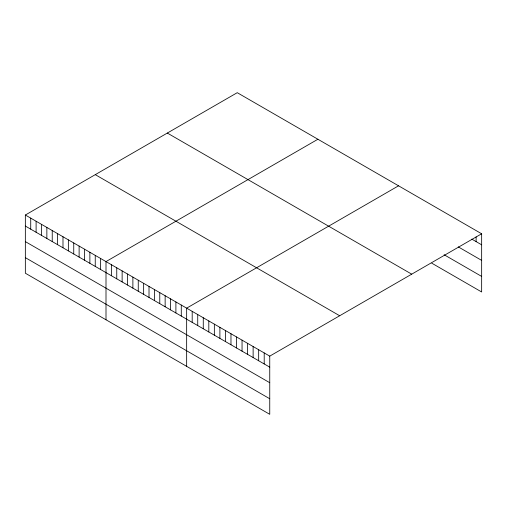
<?xml version="1.0" encoding="UTF-8"?>
<svg xmlns="http://www.w3.org/2000/svg" width="507" height="507" viewBox="0 0 507 507"><rect width="100%" height="100%" fill="white"/><g stroke="black" fill="none" stroke-linecap="round" stroke-linejoin="round"><path stroke-width="0.76" d="M25.35 215.025L269.749 356.129L269.749 414.314L25.35 273.216L25.35 215.025L237.251 92.686L481.65 233.784L481.65 291.975L431.793 263.19M317.902 139.248L106.001 261.587L106.001 319.778M398.553 185.809L186.652 308.155L186.652 366.339M269.749 356.129L481.65 233.784M471.802 239.127L481.65 244.811M458.258 246.871L481.65 260.376M444.107 254.736L481.65 276.41M167.323 133.056L411.722 274.16M95.278 174.655L339.677 315.753M25.35 226.052L269.749 367.15M25.35 241.617L269.749 382.715M25.35 257.651L269.749 398.749M476.111 236.889L476.111 241.611M264.204 352.929L264.204 363.956M258.665 349.729L258.665 360.756M253.126 346.534L253.126 357.555M247.587 343.334L247.587 354.361M242.048 340.134L242.048 351.161M236.509 336.94L236.509 347.96M230.97 333.739L230.97 344.766M225.431 330.539L225.431 341.566M219.892 327.345L219.892 338.365M214.347 324.144L214.347 335.171M208.808 320.944L208.808 331.971M203.269 317.75L203.269 328.77M197.73 314.549L197.73 325.576M192.191 311.349L192.191 322.376M181.278 305.049L181.278 316.076M175.897 301.944L175.897 312.971M170.523 298.838L170.523 309.866M165.143 295.733L165.143 306.76M159.768 292.634L159.768 303.655M154.394 289.529L154.394 300.556M149.014 286.423L149.014 297.451M143.639 283.318L143.639 294.345M138.259 280.213L138.259 291.24M132.885 277.107L132.885 288.134M127.51 274.008L127.51 285.029M122.13 270.903L122.13 281.93M116.756 267.797L116.756 278.825M111.375 264.692L111.375 275.719M100.627 258.488L100.627 269.509M95.246 255.382L95.246 266.409M89.872 252.277L89.872 263.304M84.492 249.171L84.492 260.199M79.117 246.066L79.117 257.093M73.743 242.961L73.743 253.988M68.363 239.862L68.363 250.883M62.988 236.756L62.988 247.784M57.608 233.651L57.608 244.678M52.234 230.546L52.234 241.573M46.859 227.44L46.859 238.467M41.479 224.341L41.479 235.362M36.105 221.236L36.105 232.263M30.724 218.13L30.724 229.158"/></g></svg>
